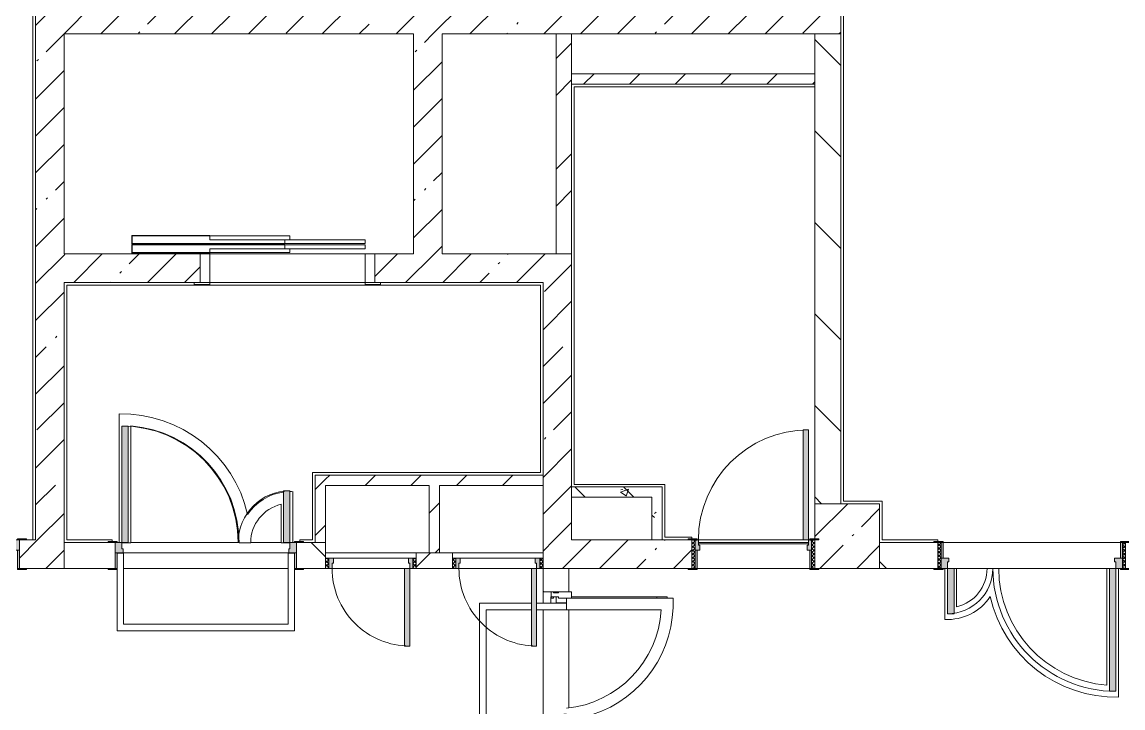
# Model space of a CAD drawing. Header units: millimetres. Extents: x 957 to 217451, y -8553 to 29000.
# Drawn here: x 184916 to 193421, y 12321 to 17623 of the extents above; entities that cross this region are included whole.
import ezdxf

# ---------------------------------------------------------------- set-up
doc = ezdxf.new("R2010")
doc.units = ezdxf.units.MM
for name, color, linetype, lineweight, true_color in [('A-DETL-GENF-5', 7, 'Continuous', 5, 0xaaaaaa), ('A-DOOR-3', 7, 'Continuous', 5, 0xaaaaaa), ('A-DOOR-4', 7, 'Continuous', 5, 0xe2e2e2), ('A-DOOR-FRAM-3', 7, 'Continuous', 5, 0xe2e2e2), ('A-DOOR-FRAM-4', 7, 'Continuous', 5, 0xaaaaaa), ('A-FLOR-2', 7, 'Continuous', 5, 0xaaaaaa), ('I-WALL-4', 7, 'Continuous', 5, 0x787878)]:
    doc.layers.add(name, color=color, linetype=linetype, lineweight=lineweight, true_color=true_color)
for name, color, linetype, lineweight in [('A-GLAZ-CWMG-2', 7, 'Continuous', 5), ('A-WALL', 7, 'Continuous', 9), ('I-WALL-2', 7, 'Continuous', 5), ('S-COLS-2', 7, 'Continuous', 5)]:
    doc.layers.add(name, color=color, linetype=linetype, lineweight=lineweight)
pattern_1 = [(45, (90440.88, 0), (-285.1231, 285.1231), []), (45, (90726, 0), (-285.1231, 285.1231), [504.031, -100.806, 16.764, -84.042])]
pattern_2 = [(45, (90440.9, 0), (-427.6843, 427.6843), []), (45, (90726, 0), (-427.6843, 427.6843), [])]
pattern_3 = [(135, (90440.9, 0), (-353.5534, -353.5534), [])]
pattern_4 = [(45, (90440.88, 0), (-176.7767, 176.7767), [])]
pattern_5 = [(135, (90440.9, 0), (-377.1708, -377.1708), [533.4, -88.9, 17.78, -88.9]), (135, (90440.9, 376.94), (-377.1708, -377.1708), []), (50, (90440.9, 0), (637.6445, -55.7866), [66.675, -733.425]), (355, (90440.9, 0), (-123.3494, 668.699), [53.34, -586.74]), (100.451, (90494, -4.65), (514.299, 612.908), [56.665, -623.315]), (46.184, (90440.9, 177.8), (948.7764, -147.1497), [100.012, -1100.137]), (96.636, (90519.9, 165.5), (830.909, 865.997), [84.998, -934.973]), (351.184, (90440.9, 177.8), (830.918, 865.988), [80.01, -880.11]), (21, (90529.8, 133.35), (530.6506, -357.9283), [66.675, -733.425]), (326, (90529.8, 133.35), (216.308, 644.6585), [53.34, -586.74]), (71.451, (90574, 103.5), (746.9596, 286.7243), [56.665, -623.315]), (37.5, (90440.88, 0), (10.81053, 295.9426), [16.764, -562.864, 16.764, -578.866, -588.962]), (37.5, (90440.88, 0), (10.81053, 295.9426), [-1175.258, 16.764, -572.198]), (7.5, (90440.88, 0), (233.8692, 350.6318), [16.764, -322.834, 16.764, -549.529, -224.472]), (7.5, (90440.88, 0), (233.8692, 350.6318), [-905.891, 16.764, -207.708]), (327.5, (90242.63, 0), (474.5678, -20.0513), [16.764, -205.486, 16.764, -676.656, -920.115]), (327.5, (90242.63, 0), (474.5678, -20.0513), [-915.67, 16.764, -903.351]), (317.5, (90153.73, 0), (518.4522, 88.9934), [16.764, -272.161, 16.764, -443.738, -653.415]), (317.5, (90153.73, 0), (518.4522, 88.9934), [-749.427, 16.764, -636.651])]
pattern_6 = [(135, (1951.41, 124.685), (-14.14214, -14.14214), []), (225, (1951.41, 124.685), (14.14214, -14.14214), [])]
pattern_7 = [(45, (-171.384, 124.685), (-14.1421, 14.1421), []), (135, (-171.384, 124.685), (-14.1421, -14.1421), [])]

# ---------------------------------------------------------------- blocks, each defined once
blk = doc.blocks.new('110_Дверь_СКБ_2Ст - Д-1_л_Лестничная клетка EIS60 2-32142534-3_2_1_птичка')
at = {"layer": 'A-DOOR-4'}
for points in [[(662.5, 110), (662.5, 1010), (612.5, 1010), (612.5, 110)], [(-637.5, 110), (-587.5, 110), (-587.5, 510), (-637.5, 510), (-637.5, 185.8)], [(712.5, -110), (712.5, 30), (697.5, 24.8), (697.5, -110)]]:
    blk.add_hatch(color=256, dxfattribs=at).paths.add_polyline_path(points)
h = blk.add_hatch(color=256, dxfattribs=at)
h.paths.add_polyline_path([(697.5, 30), (712.5, 30), (712.5, 110), (662.5, 109.6), (662.5, 60), (652.5, 60), (652.5, 30), (697.2, 30)])
h.paths.add_polyline_path([(-627.5, 30), (-627.5, 60), (-637.5, 60), (-637.5, 110), (-687.5, 109.6), (-687.5, 30), (-637.5, 30)])
at = {"layer": 'A-DOOR-FRAM-3'}
for points in [[(-688.9, 110), (-672.5, 110), (-672.5, 118), (-742.5, 118), (-742.5, 110), (-692.5, 110)], [(712.5, 110), (767.5, 110), (767.5, 118), (697.5, 118), (697.5, 110)], [(-687.5, -110), (-672.5, -110), (-672.8, 30), (-687.5, 24.8), (-687.5, -106.2)], [(-723.4, -118), (-672.5, -118), (-672.8, -110), (-742.5, -110), (-742.5, -118)], [(712.5, -118), (767.5, -118), (767.5, -110), (697.5, -110), (697.5, -118), (708, -118)]]:
    blk.add_hatch(color=256, dxfattribs=at).paths.add_polyline_path(points)
at = {"layer": 'A-DOOR-3'}
for p, q in [((662.5, 1010), (612.5, 1010)), ((612.5, 1010), (612.5, 110)), ((662.5, 110), (662.5, 1010)), ((-637.5, 510), (-637.5, 110)), ((-587.5, 510), (-637.5, 510)), ((-587.5, 110), (-587.5, 510)), ((-637.5, 110), (-587.5, 110)), ((612.5, 110), (662.5, 110))]:
    blk.add_line(p, q, dxfattribs=at)
for centre, radius, start, end in [((662.5, 110), 900, 90, 180), ((-637.5, 110), 400, 360, 90)]:
    blk.add_arc(centre, radius, start, end, dxfattribs=at)
at = {"layer": 'A-DOOR-FRAM-4'}
for p, q in [((-672.5, 118), (-742.5, 118)), ((-742.5, 118), (-742.5, 110)), ((-742.5, 110), (-672.5, 110)), ((-637.5, 110), (-687.5, 110)), ((-687.5, 110), (-687.5, 30)), ((-672.5, 110), (-672.5, 118)), ((-637.5, 60), (-637.5, 110)), ((662.5, 110), (662.5, 60)), ((712.5, 110), (662.5, 110)), ((767.5, 118), (697.5, 118)), ((697.5, 118), (697.5, 110)), ((697.5, 110), (767.5, 110)), ((712.5, 30), (712.5, 110)), ((767.5, 110), (767.5, 118)), ((-687.5, 30), (-627.5, 30)), ((-672.5, 30), (-687.5, 30)), ((-687.5, 30), (-687.5, -110)), ((-672.5, -110), (-672.5, 30)), ((-627.5, 60), (-637.5, 60)), ((-627.5, 30), (-627.5, 60)), ((662.5, 60), (652.5, 60)), ((652.5, 60), (652.5, 30)), ((652.5, 30), (712.5, 30)), ((712.5, 30), (697.5, 30)), ((697.5, 30), (697.5, -110)), ((712.5, -110), (712.5, 30)), ((-672.5, -110), (-742.5, -110)), ((-742.5, -110), (-742.5, -118)), ((-742.5, -118), (-672.5, -118)), ((-687.5, -110), (-672.5, -110)), ((-672.5, -118), (-672.5, -110)), ((697.5, -110), (712.5, -110)), ((767.5, -110), (697.5, -110)), ((697.5, -110), (697.5, -118)), ((697.5, -118), (767.5, -118)), ((767.5, -118), (767.5, -110))]:
    blk.add_line(p, q, dxfattribs=at)
blk = doc.blocks.new('110_Дверь_СКБ_2Ст - Д-3а 1450x2100h_Лестничная клетка из коридора-32352288-3_2_1_птичка')
at = {"layer": 'A-DOOR-4'}
for points in [[(-587.5, 100), (-587.5, 1000), (-637.5, 1000), (-637.5, 100)], [(662.5, 100), (662.5, 500), (612.5, 500), (612.5, 100)], [(697.5, -100), (712.5, -100), (712.5, 20), (697.5, 18.4), (697.5, -98.6)]]:
    blk.add_hatch(color=256, dxfattribs=at).paths.add_polyline_path(points)
h = blk.add_hatch(color=256, dxfattribs=at)
h.paths.add_polyline_path([(-687.5, 20), (-627.5, 20), (-627.5, 50), (-637.5, 50), (-637.5, 100), (-687.5, 98.4), (-687.5, 34.8)])
h.paths.add_polyline_path([(712.5, 20), (712.5, 100), (662.5, 98.4), (662.5, 50), (652.5, 50), (652.5, 20), (697.4, 20)])
at = {"layer": 'A-DOOR-FRAM-3'}
for points in [[(-687.5, 100), (-672.5, 100), (-672.5, 108), (-742.5, 108), (-742.5, 100), (-712.5, 100)], [(712.5, 100), (767.5, 100), (767.5, 108), (697.5, 108), (697.5, 100)], [(-672.6, -100), (-672.5, -100), (-672.6, 20), (-687.5, 18.4), (-687.5, -100)], [(-678.9, -108), (-672.5, -108), (-672.6, -100), (-742.5, -100), (-742.5, -108), (-681.1, -108)], [(718.3, -108), (767.5, -105.1), (767.5, -100), (697.5, -100), (697.5, -108), (715.7, -108)]]:
    blk.add_hatch(color=256, dxfattribs=at).paths.add_polyline_path(points)
at = {"layer": 'A-DOOR-3'}
for p, q in [((-637.5, 1000), (-637.5, 100)), ((-587.5, 1000), (-637.5, 1000)), ((-587.5, 100), (-587.5, 1000)), ((662.5, 500), (612.5, 500)), ((612.5, 500), (612.5, 100)), ((662.5, 100), (662.5, 500)), ((-637.5, 100), (-587.5, 100)), ((612.5, 100), (662.5, 100))]:
    blk.add_line(p, q, dxfattribs=at)
for centre, radius, start, end in [((-637.5, 100), 900, 0, 90), ((662.5, 100), 400, 90, 180)]:
    blk.add_arc(centre, radius, start, end, dxfattribs=at)
at = {"layer": 'A-DOOR-FRAM-4'}
for p, q in [((-672.5, 108), (-742.5, 108)), ((-742.5, 108), (-742.5, 100)), ((-742.5, 100), (-672.5, 100)), ((-637.5, 100), (-687.5, 100)), ((-687.5, 100), (-687.5, 20)), ((-672.5, 100), (-672.5, 108)), ((-637.5, 50), (-637.5, 100)), ((662.5, 100), (662.5, 50)), ((712.5, 100), (662.5, 100)), ((767.5, 108), (697.5, 108)), ((697.5, 108), (697.5, 100)), ((697.5, 100), (767.5, 100)), ((712.5, 20), (712.5, 100)), ((767.5, 100), (767.5, 108)), ((-687.5, 20), (-627.5, 20)), ((-672.5, 20), (-687.5, 20)), ((-687.5, 20), (-687.5, -100)), ((-672.5, -100), (-672.5, 20)), ((-627.5, 50), (-637.5, 50)), ((-627.5, 20), (-627.5, 50)), ((662.5, 50), (652.5, 50)), ((652.5, 50), (652.5, 20)), ((652.5, 20), (712.5, 20)), ((712.5, 20), (697.5, 20)), ((697.5, 20), (697.5, -100)), ((712.5, -100), (712.5, 20)), ((-672.5, -100), (-742.5, -100)), ((-742.5, -100), (-742.5, -108)), ((-742.5, -108), (-672.5, -108)), ((-687.5, -100), (-672.5, -100)), ((-672.5, -108), (-672.5, -100)), ((697.5, -100), (712.5, -100)), ((767.5, -100), (697.5, -100)), ((697.5, -100), (697.5, -108)), ((697.5, -108), (767.5, -108)), ((767.5, -108), (767.5, -100))]:
    blk.add_line(p, q, dxfattribs=at)
blk = doc.blocks.new('110_Дверь_СКБ_1Ст_Внутренняя1 - Д-8_п_ 950x2100h_охрана 2-32352576-3_2_1_птичка')
at = {"layer": 'A-DOOR-3'}
h = blk.add_hatch(dxfattribs=at)
h.set_pattern_fill('FP_74', color=256, style=0, pattern_type=2)
h.set_pattern_definition([(135, (1826.41, 174.685), (-14.14214, -14.14214), []), (225, (1826.41, 174.685), (14.14214, -14.14214), [])])
h.paths.add_polyline_path([(462.5, -110), (487.5, -110), (487.5, 110), (462.5, 110), (462.5, 24.8)])
at = {"layer": 'A-DOOR-4'}
h = blk.add_hatch(color=256, dxfattribs=at)
h.paths.add_polyline_path([(-422.5, 30), (-402.5, 30), (-402.5, 70), (-412.5, 70), (-412.5, 110), (-437.5, 110), (-437.5, 30)])
h.paths.add_polyline_path([(447.5, 30), (462.5, 30), (462.5, 110), (437.5, 109.3), (437.5, 70), (427.5, 70), (427.5, 30), (437.5, 30)])
at = {"layer": 'A-DOOR-FRAM-3'}
for points in [[(435.7, 110), (437.5, 110), (437.5, 960), (397.5, 960), (397.5, 110)], [(-492.5, 110), (-422.5, 110), (-422.5, 118), (-492.5, 118)], [(462.5, 110), (517.5, 110), (517.5, 118), (447.5, 118), (447.5, 110)], [(-422.5, -110), (-422.5, 30), (-437.5, 24.8), (-437.5, -110)], [(447.5, -110), (462.5, -110), (462.5, 30), (447.5, 24.8)], [(-482.1, -118), (-422.5, -118), (-422.5, -110), (-492.5, -110), (-492.5, -118)], [(488.3, -118), (517.5, -118), (517.5, -110), (447.5, -110), (447.5, -118), (487.5, -118)]]:
    blk.add_hatch(color=256, dxfattribs=at).paths.add_polyline_path(points)
at = {"layer": 'A-DOOR-FRAM-4'}
h = blk.add_hatch(dxfattribs=at)
h.set_pattern_fill('FP_75', color=256, style=0, pattern_type=2)
h.set_pattern_definition([(45, (-296.384, 174.685), (-14.1421, 14.1421), []), (135, (-296.384, 174.685), (-14.1421, -14.1421), [])])
h.paths.add_polyline_path([(-462.5, -110), (-437.5, -110), (-437.5, 110), (-462.5, 110), (-462.5, 24.8)])
at = {"layer": 'A-DOOR-3'}
for p, q in [((437.5, 960), (397.5, 960)), ((397.5, 960), (397.5, 110)), ((437.5, 110), (437.5, 960)), ((397.5, 110), (437.5, 110))]:
    blk.add_line(p, q, dxfattribs=at)
blk.add_arc((437.5, 110), 850, 90, 180, dxfattribs=at)
at = {"layer": 'A-DOOR-FRAM-4'}
for p, q in [((-422.5, 118), (-492.5, 118)), ((-492.5, 118), (-492.5, 110)), ((-492.5, 110), (-422.5, 110)), ((-437.5, 110), (-462.5, 110)), ((-462.5, 110), (-462.5, -110)), ((-412.5, 110), (-437.5, 110)), ((-437.5, 110), (-437.5, 30)), ((-437.5, -110), (-437.5, 110)), ((-422.5, 110), (-437.5, 110)), ((-437.5, 110), (-437.5, 109)), ((-437.5, 109), (-422.5, 109)), ((-422.5, 110), (-422.5, 118)), ((-422.5, 109), (-422.5, 110)), ((-412.5, 70), (-412.5, 110)), ((437.5, 110), (437.5, 70)), ((462.5, 110), (437.5, 110)), ((517.5, 118), (447.5, 118)), ((447.5, 118), (447.5, 110)), ((462.5, 110), (447.5, 110)), ((447.5, 110), (447.5, 109)), ((447.5, 110), (517.5, 110)), ((447.5, 109), (462.5, 109)), ((462.5, 30), (462.5, 110)), ((487.5, 110), (462.5, 110)), ((462.5, 110), (462.5, -110)), ((462.5, 109), (462.5, 110)), ((487.5, -110), (487.5, 110)), ((517.5, 110), (517.5, 118)), ((-437.5, 30), (-402.5, 30)), ((-422.5, 30), (-437.5, 30)), ((-437.5, 30), (-437.5, -110)), ((-422.5, -110), (-422.5, 30)), ((-402.5, 70), (-412.5, 70)), ((-402.5, 30), (-402.5, 70)), ((437.5, 70), (427.5, 70)), ((427.5, 70), (427.5, 30)), ((427.5, 30), (462.5, 30)), ((462.5, 30), (447.5, 30)), ((447.5, 30), (447.5, -110)), ((462.5, -110), (462.5, 30)), ((-422.5, -110), (-492.5, -110)), ((-492.5, -110), (-492.5, -118)), ((-492.5, -118), (-422.5, -118)), ((-462.5, -110), (-437.5, -110)), ((-437.5, -110), (-422.5, -110)), ((-422.5, -118), (-422.5, -110)), ((447.5, -110), (462.5, -110)), ((517.5, -110), (447.5, -110)), ((447.5, -110), (447.5, -118)), ((447.5, -118), (517.5, -118)), ((462.5, -110), (487.5, -110)), ((517.5, -118), (517.5, -110))]:
    blk.add_line(p, q, dxfattribs=at)
blk = doc.blocks.new('110_Дверь_СКБ_2Ст - Д-6_л__ ДОО_Дв_1450x2100h_Дверь из раздевальной в коридор-32357677-3_2_1_птичка')
at = {"layer": 'A-DOOR-3'}
h = blk.add_hatch(dxfattribs=at)
h.set_pattern_fill('FP_86', color=256, style=0, pattern_type=2)
h.set_pattern_definition([(135, (1576.41, 164.685), (-14.14214, -14.14214), []), (225, (1576.41, 164.685), (14.14214, -14.14214), [])])
h.paths.add_polyline_path([(712.5, 100), (712.5, -100), (737.5, -100), (737.5, 100)])
at = {"layer": 'A-DOOR-4'}
for points in [[(-637.5, 1050), (-637.5, 100), (-587.5, 100), (-587.5, 1050), (-614.3, 1050)], [(642.2, 450), (612.5, 450), (612.5, 100), (662.5, 100), (662.5, 450)]]:
    blk.add_hatch(color=256, dxfattribs=at).paths.add_polyline_path(points)
h = blk.add_hatch(color=256, dxfattribs=at)
h.paths.add_polyline_path([(672.8, 100), (662.5, 100), (662.5, 50), (652.5, 50), (652.5, 20), (712.5, 20), (712.5, 100), (683.3, 100)])
h.paths.add_polyline_path([(-657.9, 100), (-687.5, 96.2), (-687.5, 20), (-627.5, 20), (-627.5, 50), (-637.5, 50), (-637.5, 100)])
at = {"layer": 'A-DOOR-FRAM-3'}
for points in [[(-672.5, 108), (-742.5, 108), (-742.5, 100), (-672.5, 100)], [(767.5, 108), (697.5, 108), (697.5, 100), (767.5, 100)], [(-672.5, 20), (-687.5, 20), (-687.5, -100), (-672.5, -100), (-672.5, -34.8)], [(712.5, 20), (697.5, 20), (697.5, -100), (712.5, -100), (712.5, -34.8)], [(-742.5, -100), (-742.5, -108), (-672.5, -108), (-672.5, -100), (-712.5, -100)], [(712.5, -100), (697.5, -100), (697.5, -108), (767.5, -108), (767.5, -100), (737.5, -100)]]:
    blk.add_hatch(color=256, dxfattribs=at).paths.add_polyline_path(points)
at = {"layer": 'A-DOOR-FRAM-4'}
h = blk.add_hatch(dxfattribs=at)
h.set_pattern_fill('FP_87', color=256, style=0, pattern_type=2)
h.set_pattern_definition([(45, (-546.384, 164.685), (-14.1421, 14.1421), []), (135, (-546.384, 164.685), (-14.1421, -14.1421), [])])
h.paths.add_polyline_path([(-712.5, 100), (-712.5, -100), (-687.5, -100), (-687.5, 100)])
at = {"layer": 'A-DOOR-3'}
for p, q in [((-637.5, 1050), (-637.5, 100)), ((-587.5, 1050), (-637.5, 1050)), ((-587.5, 100), (-587.5, 1050)), ((662.5, 450), (612.5, 450)), ((612.5, 450), (612.5, 100)), ((662.5, 100), (662.5, 450)), ((-637.5, 100), (-587.5, 100)), ((612.5, 100), (662.5, 100))]:
    blk.add_line(p, q, dxfattribs=at)
for centre, radius, start, end in [((-637.5, 100), 950, 0, 90), ((662.5, 100), 350, 90, 180)]:
    blk.add_arc(centre, radius, start, end, dxfattribs=at)
at = {"layer": 'A-DOOR-FRAM-4'}
for p, q in [((-672.5, 108), (-742.5, 108)), ((-742.5, 108), (-742.5, 100)), ((-742.5, 100), (-672.5, 100)), ((-687.5, 100), (-712.5, 100)), ((-712.5, 100), (-712.5, -100)), ((-637.5, 100), (-687.5, 100)), ((-687.5, 100), (-687.5, 20)), ((-687.5, -100), (-687.5, 100)), ((-672.5, 100), (-672.5, 108)), ((-637.5, 50), (-637.5, 100)), ((662.5, 100), (662.5, 50)), ((712.5, 100), (662.5, 100)), ((767.5, 108), (697.5, 108)), ((697.5, 108), (697.5, 100)), ((697.5, 100), (767.5, 100)), ((712.5, 20), (712.5, 100)), ((737.5, 100), (712.5, 100)), ((712.5, 100), (712.5, -100)), ((737.5, -100), (737.5, 100)), ((767.5, 100), (767.5, 108)), ((-687.5, 20), (-627.5, 20)), ((-672.5, 20), (-687.5, 20)), ((-687.5, 20), (-687.5, -100)), ((-672.5, -100), (-672.5, 20)), ((-627.5, 50), (-637.5, 50)), ((-627.5, 20), (-627.5, 50)), ((662.5, 50), (652.5, 50)), ((652.5, 50), (652.5, 20)), ((652.5, 20), (712.5, 20)), ((712.5, 20), (697.5, 20)), ((697.5, 20), (697.5, -100)), ((712.5, -100), (712.5, 20)), ((-672.5, -100), (-742.5, -100)), ((-742.5, -100), (-742.5, -108)), ((-742.5, -108), (-672.5, -108)), ((-712.5, -100), (-687.5, -100)), ((-687.5, -100), (-672.5, -100)), ((-672.5, -108), (-672.5, -100)), ((697.5, -100), (712.5, -100)), ((767.5, -100), (697.5, -100)), ((697.5, -100), (697.5, -108)), ((697.5, -108), (767.5, -108)), ((712.5, -100), (737.5, -100)), ((767.5, -108), (767.5, -100))]:
    blk.add_line(p, q, dxfattribs=at)
blk = doc.blocks.new('110_Дверь_СКБ_1Ст - д-18 700x2100h_Технический шкаф ЭОМ и СС-V250-3_2_1_птичка')
at = {"layer": 'A-DOOR-3'}
h = blk.add_hatch(dxfattribs=at)
h.set_pattern_fill('FP_94', color=256, style=0, pattern_type=2)
h.set_pattern_definition(pattern_6)
h.paths.add_polyline_path([(337.5, 60), (337.5, -20), (362.5, -20), (362.5, 60)])
at = {"layer": 'A-DOOR-4'}
h = blk.add_hatch(color=256, dxfattribs=at)
h.paths.add_polyline_path([(337.5, 60), (312.5, 60), (312.5, 20), (302.5, 20), (302.5, -20), (337.5, -20)])
h.paths.add_polyline_path([(-287.5, 60), (-312.5, 60), (-312.5, -20), (-277.5, -20), (-277.5, 20), (-287.5, 20)])
at = {"layer": 'A-DOOR-FRAM-3'}
blk.add_hatch(color=256, dxfattribs=at).paths.add_polyline_path([(-287.5, 660), (-287.5, 60), (-247.5, 60), (-251.7, 660)])
at = {"layer": 'A-DOOR-FRAM-4'}
h = blk.add_hatch(dxfattribs=at)
h.set_pattern_fill('FP_95', color=256, style=0, pattern_type=2)
h.set_pattern_definition(pattern_7)
h.paths.add_polyline_path([(-337.5, 60), (-337.5, -20), (-312.5, -20), (-312.5, 60)])
at = {"layer": 'A-DOOR-3'}
for p, q in [((-287.5, 660), (-287.5, 60)), ((-247.5, 660), (-287.5, 660)), ((-247.5, 60), (-247.5, 660)), ((-287.5, 60), (-247.5, 60))]:
    blk.add_line(p, q, dxfattribs=at)
blk.add_arc((-287.5, 60), 600, 360, 90, dxfattribs=at)
at = {"layer": 'A-DOOR-FRAM-4'}
for p, q in [((-312.5, 60), (-337.5, 60)), ((-337.5, 60), (-337.5, -20)), ((-287.5, 60), (-312.5, 60)), ((-312.5, 60), (-312.5, -20)), ((-312.5, -20), (-312.5, 60)), ((-287.5, 20), (-287.5, 60)), ((-277.5, 20), (-287.5, 20)), ((-277.5, -20), (-277.5, 20)), ((-247.5, 60), (312.5, 60)), ((312.5, 20), (302.5, 20)), ((302.5, 20), (302.5, -20)), ((312.5, 60), (312.5, 20)), ((337.5, 60), (312.5, 60)), ((337.5, -20), (337.5, 60)), ((362.5, 60), (337.5, 60)), ((337.5, 60), (337.5, -20)), ((362.5, -20), (362.5, 60)), ((-337.5, -20), (-312.5, -20)), ((-312.5, -20), (-277.5, -20)), ((302.5, -20), (-277.5, -20)), ((302.5, -20), (337.5, -20)), ((337.5, -20), (362.5, -20))]:
    blk.add_line(p, q, dxfattribs=at)
blk = doc.blocks.new('110_Дверь_СКБ_1Ст - д-18 700x2100h_Технический шкаф ЭОМ и СС-V251-3_2_1_птичка')
at = {"layer": 'A-DOOR-3'}
h = blk.add_hatch(dxfattribs=at)
h.set_pattern_fill('FP_94', color=256, style=0, pattern_type=2)
h.set_pattern_definition(pattern_6)
h.paths.add_polyline_path([(337.5, 60), (337.5, -20), (362.5, -20), (362.5, 60)])
at = {"layer": 'A-DOOR-4'}
h = blk.add_hatch(color=256, dxfattribs=at)
h.paths.add_polyline_path([(322.5, 60), (312.5, 60), (312.5, 20), (302.5, 20), (302.5, -20), (337.5, -20), (337.5, 60)])
h.paths.add_polyline_path([(-287.5, 60), (-312.5, 60), (-312.5, -20), (-277.5, -20), (-277.5, 20), (-287.5, 20)])
at = {"layer": 'A-DOOR-FRAM-3'}
blk.add_hatch(color=256, dxfattribs=at).paths.add_polyline_path([(-287.5, 660), (-287.5, 60), (-247.5, 60), (-247.5, 660)])
at = {"layer": 'A-DOOR-FRAM-4'}
h = blk.add_hatch(dxfattribs=at)
h.set_pattern_fill('FP_95', color=256, style=0, pattern_type=2)
h.set_pattern_definition(pattern_7)
h.paths.add_polyline_path([(-337.5, 60), (-337.5, -20), (-312.5, -20), (-312.5, 60)])
at = {"layer": 'A-DOOR-3'}
for p, q in [((-287.5, 660), (-287.5, 60)), ((-247.5, 660), (-287.5, 660)), ((-247.5, 60), (-247.5, 660)), ((-287.5, 60), (-247.5, 60))]:
    blk.add_line(p, q, dxfattribs=at)
blk.add_arc((-287.5, 60), 600, 360, 90, dxfattribs=at)
at = {"layer": 'A-DOOR-FRAM-4'}
for p, q in [((-312.5, 60), (-337.5, 60)), ((-337.5, 60), (-337.5, -20)), ((-287.5, 60), (-312.5, 60)), ((-312.5, 60), (-312.5, -20)), ((-312.5, -20), (-312.5, 60)), ((-287.5, 20), (-287.5, 60)), ((-277.5, 20), (-287.5, 20)), ((-277.5, -20), (-277.5, 20)), ((-247.5, 60), (312.5, 60)), ((312.5, 20), (302.5, 20)), ((302.5, 20), (302.5, -20)), ((312.5, 60), (312.5, 20)), ((337.5, 60), (312.5, 60)), ((337.5, -20), (337.5, 60)), ((362.5, 60), (337.5, 60)), ((337.5, 60), (337.5, -20)), ((362.5, -20), (362.5, 60)), ((-337.5, -20), (-312.5, -20)), ((-312.5, -20), (-277.5, -20)), ((302.5, -20), (-277.5, -20)), ((302.5, -20), (337.5, -20)), ((337.5, -20), (362.5, -20))]:
    blk.add_line(p, q, dxfattribs=at)
blk = doc.blocks.new('BSC_Колонна _Прямоугольная - 500х500-17857564-3_2_1_птичка')
at = {"layer": 'S-COLS-2'}
h = blk.add_hatch(dxfattribs=at)
h.set_pattern_fill('FP_116', color=256, style=0, pattern_type=2)
h.set_pattern_definition([(45, (-100850, -13650), (-285.1231, 285.1231), []), (45, (-100564.88, -13650), (-285.1231, 285.1231), [504.031, -100.806, 16.764, -84.042])])
h.paths.add_polyline_path([(-250, -250), (250, -250), (250, 250), (-250, 250), (-250, -22), (-220, -22), (-220, -30), (-250, -30), (-250, -115.2)])
for p, q in [((250, 250), (-250, 250)), ((-250, 250), (-250, -22)), ((250, -250), (250, 250)), ((-220, -250), (250, -250))]:
    blk.add_line(p, q, dxfattribs=at)
blk = doc.blocks.new('DOR_Дверь лифта - 1350х2050h-19118285-3_2_1_птичка')
at = {"layer": 'A-DOOR-3'}
for p, q in [((-600, 125), (-720, 125)), ((-720, 125), (-720, 110)), ((-720, 110), (-600, 110)), ((-675, 110), (-675, -110)), ((-600, 110), (-675, 110)), ((-600, 110), (-600, 125)), ((600, 110), (-600, 110)), ((-600, 110), (-600, -110)), ((720, 125), (600, 125)), ((600, 125), (600, 110)), ((600, -110), (600, 110)), ((675, 110), (600, 110)), ((600, 110), (720, 110)), ((675, -110), (675, 110)), ((720, 110), (720, 125)), ((-675, -110), (-600, -110)), ((-600, -110), (600, -110)), ((-600, -150), (-600, -180)), ((20, -150), (-600, -150)), ((-20, -120), (-20, -150)), ((600, -120), (-20, -120)), ((-20, -150), (600, -150)), ((20, -180), (20, -150)), ((600, -110), (675, -110)), ((600, -150), (600, -120)), ((-600, -180), (20, -180)), ((-600, -190), (-600, -220)), ((20, -190), (-600, -190)), ((-600, -220), (20, -220)), ((-20, -220), (-20, -250)), ((600, -220), (-20, -220)), ((-20, -250), (600, -250)), ((20, -220), (20, -190)), ((600, -250), (600, -220))]:
    blk.add_line(p, q, dxfattribs=at)
at = {"layer": 'A-DOOR-FRAM-4'}
for p, q in [((600, -117), (600, -120)), ((1203, -117), (600, -117)), ((600, -120), (1200, -120)), ((1200, -120), (1200, -180)), ((1203, -183), (1203, -117)), ((1200, -180), (20, -180)), ((20, -180), (20, -183)), ((20, -183), (1203, -183)), ((1203, -187), (20, -187)), ((20, -187), (20, -190)), ((20, -190), (1200, -190)), ((600, -250), (600, -253)), ((1200, -250), (600, -250)), ((600, -253), (1203, -253)), ((1200, -190), (1200, -250)), ((1203, -253), (1203, -187))]:
    blk.add_line(p, q, dxfattribs=at)
blk = doc.blocks.new('Дверь_Витражная_остекление_ - ВВ-7 остекление-32356329-3_2_1_птичка')
at = {"layer": 'A-DETL-GENF-5'}
for p, q in [((-815, -20), (-860, -20)), ((-860, -96), (-860, -20)), ((-815, -20), (-860, -20)), ((-860, -20), (-860, -96)), ((865, -100), (865, -20)), ((865, -20), (865, -100)), ((910, -880), (910, -140)), ((910, -880), (910, -140)), ((910, -800), (900, -800)), ((910, -880), (900, -880)), ((900, -880), (910, -880))]:
    blk.add_line(p, q, dxfattribs=at)
at = {"layer": 'A-DOOR-3'}
for p, q in [((-910, 20), (-860, 20)), ((-910, -20), (-910, 20)), ((-860, 20), (-860, -20)), ((860, 20), (910, 20)), ((860, -20), (860, 20)), ((910, 20), (910, -20)), ((-860, -20), (-910, -20)), ((-860, -96), (-860, -20)), ((910, -20), (860, -20))]:
    blk.add_line(p, q, dxfattribs=at)
for centre, start, end in [((-860, -20), 354.58147, 0), ((860, -20), 180, 185.41853)]:
    blk.add_arc(centre, 860, start, end, dxfattribs=at)
blk = doc.blocks.new('Прямоугольный импост - Импост структурный с накладкой - 160мм Темный-32348142-3_2_1_птичка')
at = {"layer": 'A-GLAZ-CWMG-2'}
for p, q in [((0, 17), (-50, 17)), ((-50, 17), (-50, 0)), ((-50, 0), (-40, 0)), ((-40, 0), (-40, -40)), ((-10, -40), (-10, 0)), ((-10, 0), (0, 0)), ((0, 0), (0, 17)), ((-40, -40), (-50, -40)), ((-50, -40), (-50, -140)), ((0, -40), (-10, -40)), ((0, -140), (0, -40)), ((-50, -140), (0, -140))]:
    blk.add_line(p, q, dxfattribs=at)

msp = doc.modelspace()

# ---------------------------------------------------------------- hatches: boundary and pattern name
at = {"layer": 'I-WALL-2'}
h = msp.add_hatch(dxfattribs=at)
h.set_pattern_fill('FP_57', color=256, style=0, pattern_type=2)
h.set_pattern_definition(pattern_1)
h.paths.add_polyline_path([(191020.9, 17530), (191240.9, 17530), (191240.9, 21400), (191020.9, 21400), (191020.9, 17598.4)])
h = msp.add_hatch(dxfattribs=at)
h.set_pattern_fill('FP_57', color=256, style=0, pattern_type=2)
h.set_pattern_definition(pattern_1)
h.paths.add_polyline_path([(185240.9, 13620), (185240.9, 17750), (185020.9, 17750), (185020.9, 13620), (185115.2, 13620)])
h = msp.add_hatch(dxfattribs=at)
h.set_pattern_fill('FP_57', color=256, style=0, pattern_type=2)
h.set_pattern_definition(pattern_1)
h.paths.add_polyline_path([(191020.9, 17530), (191020.9, 17750), (185240.9, 17750), (185240.9, 17530), (190973.9, 17530)])
h = msp.add_hatch(dxfattribs=at)
h.set_pattern_fill('FP_57', color=256, style=0, pattern_type=2)
h.set_pattern_definition(pattern_1)
h.paths.add_polyline_path([(188160.9, 15830), (188160.9, 17530), (187940.9, 17530), (187940.9, 15830)])
h = msp.add_hatch(dxfattribs=at)
h.set_pattern_fill('FP_79', color=256, style=0, pattern_type=2)
h.set_pattern_definition(pattern_2)
h.paths.add_polyline_path([(189040.9, 15830), (189160.9, 15830), (189160.9, 17530), (189040.9, 17530), (189040.9, 15848.6)])
h = msp.add_hatch(dxfattribs=at)
h.set_pattern_fill('FP_61', color=256, style=0, pattern_type=2)
h.set_pattern_definition(pattern_3)
h.paths.add_polyline_path([(191040.9, 13900), (191240.9, 13900), (191240.9, 17530), (191040.9, 17530), (191040.9, 14691.7)])
h = msp.add_hatch(dxfattribs=at)
h.set_pattern_fill('FP_62', color=256, style=0, pattern_type=2)
h.set_pattern_definition(pattern_4)
h.paths.add_polyline_path([(190708.3, 17142.8), (191040.9, 17142.8), (191040.9, 17222.8), (189160.9, 17222.8), (189160.9, 17142.8), (190697.6, 17142.8)])
h = msp.add_hatch(dxfattribs=at)
h.set_pattern_fill('FP_57', color=256, style=0, pattern_type=2)
h.set_pattern_definition(pattern_1)
h.paths.add_polyline_path([(185240.9, 15610), (186290.9, 15610), (186290.9, 15830), (185240.9, 15830)])
h.paths.add_polyline_path([(188326.7, 15610), (188940.9, 15610), (188940.9, 15830), (187640.9, 15830), (187640.9, 15610), (188160.9, 15610)])
h = msp.add_hatch(dxfattribs=at)
h.set_pattern_fill('FP_57', color=256, style=0, pattern_type=2)
h.set_pattern_definition(pattern_1)
h.paths.add_polyline_path([(189160.9, 13620), (189160.9, 15830), (188940.9, 15830), (188940.9, 13620)])
h = msp.add_hatch(dxfattribs=at)
h.set_pattern_fill('FP_62', color=256, style=0, pattern_type=2)
h.set_pattern_definition(pattern_4)
h.paths.add_polyline_path([(187260.9, 13600), (187260.9, 14120), (187180.9, 14120), (187180.9, 13600)])
h = msp.add_hatch(dxfattribs=at)
h.set_pattern_fill('FP_62', color=256, style=0, pattern_type=2)
h.set_pattern_definition(pattern_4)
h.paths.add_polyline_path([(188326.7, 14040), (188940.9, 14040), (188940.9, 14120), (187260.9, 14120), (187260.9, 14040), (188140.9, 14040)])
h = msp.add_hatch(dxfattribs=at)
h.set_pattern_fill('FP_62', color=256, style=0, pattern_type=2)
h.set_pattern_definition(pattern_4)
h.paths.add_polyline_path([(188060.9, 13520), (188140.9, 13520), (188140.9, 14040), (188060.9, 14040), (188060.9, 13534.8)])
h = msp.add_hatch(dxfattribs=at)
h.set_pattern_fill('FP_57', color=256, style=0, pattern_type=2)
h.set_pattern_definition(pattern_1)
h.paths.add_polyline_path([(185240.9, 13400), (185240.9, 13620), (184895.9, 13620), (184895.9, 13400), (185102.7, 13400)])
h.paths.add_polyline_path([(183495.9, 13400), (183490.9, 13620), (183250.9, 13620), (183250.9, 13400), (183470.9, 13400)])
h = msp.add_hatch(dxfattribs=at)
h.set_pattern_fill('FP_57', color=256, style=0, pattern_type=2)
h.set_pattern_definition(pattern_1)
h.paths.add_polyline_path([(188940.9, 13400), (190090.9, 13400), (190090.9, 13620), (188940.9, 13620), (188940.9, 13480)])
h = msp.add_hatch(dxfattribs=at)
h.set_pattern_fill('FP_61', color=256, style=0, pattern_type=2)
h.set_pattern_definition(pattern_3)
h.paths.add_polyline_path([(185240.9, 13400), (185635.9, 13400), (185635.9, 13600), (185240.9, 13600), (185240.9, 13534.8)])
h.paths.add_polyline_path([(187260.9, 13400), (187260.9, 13600), (187035.9, 13600), (187035.9, 13400), (187090.9, 13400)])
h = msp.add_hatch(dxfattribs=at)
h.set_pattern_fill('FP_61', color=256, style=0, pattern_type=2)
h.set_pattern_definition(pattern_3)
h.paths.add_polyline_path([(210837.9, 13400), (211370.9, 13400), (211370.9, 13600), (209371.3, 13600), (209371.3, 13400), (210820.9, 13400)])
h.paths.add_polyline_path([(201490.9, 13400), (206040.9, 13400), (206040.9, 13600), (201490.9, 13600), (201490.9, 13534.8)])
h.paths.add_polyline_path([(200215.9, 13400), (200990.9, 13405), (200990.9, 13600), (200210.9, 13600), (200210.9, 13400)])
h.paths.add_polyline_path([(191540.9, 13400), (191990.9, 13400), (191990.9, 13600), (191540.9, 13600), (191540.9, 13534.8)])
h.paths.add_polyline_path([(198760.9, 13400), (198755.9, 13600), (193440.9, 13600), (193440.9, 13400), (198730.9, 13400)])
h.paths.add_polyline_path([(207921.3, 13400), (207921.3, 13600), (206540.9, 13600), (206540.9, 13400), (207891.3, 13400)])
h = msp.add_hatch(dxfattribs=at)
h.set_pattern_fill('FP_79', color=256, style=0, pattern_type=2)
h.set_pattern_definition(pattern_2)
h.paths.add_polyline_path([(188140.9, 13400), (188240.9, 13400), (188240.9, 13520), (187960.9, 13520), (187960.9, 13400), (188140.2, 13400)])
h = msp.add_hatch(dxfattribs=at)
h.set_pattern_fill('FP_61', color=256, style=0, pattern_type=2)
h.set_pattern_definition(pattern_3)
h.paths.add_polyline_path([(188940.9, 10600), (189140.9, 10600), (189140.9, 11320), (188940.9, 11320), (188940.9, 10613.7)])
h.paths.add_polyline_path([(188940.9, 13220), (189140.9, 13225), (189140.9, 13400), (188940.9, 13400), (188940.9, 13225)])
at = {"layer": 'I-WALL-4'}
h = msp.add_hatch(dxfattribs=at)
h.set_pattern_fill('FP_65', color=256, style=0, pattern_type=2)
h.set_pattern_definition(pattern_5)
h.paths.add_polyline_path([(189259, 13950), (189860.9, 13950), (189860.9, 14030), (189160.9, 14030), (189160.9, 13950), (189180.9, 13950)])
h = msp.add_hatch(dxfattribs=at)
h.set_pattern_fill('FP_65', color=256, style=0, pattern_type=2)
h.set_pattern_definition(pattern_5)
h.paths.add_polyline_path([(189780.9, 13620), (189860.9, 13620), (189860.9, 13950), (189780.9, 13950), (189780.9, 13640)])

# ---------------------------------------------------------------- linework, layer by layer
at = {"layer": 'A-FLOR-2'}
for p, q in [((191260.9, 21130), (191260.9, 13920)), ((184999.9, 13620), (184999.9, 17750)), ((189180.9, 17122.8), (189180.9, 14047.8)), ((191040.9, 17122.8), (189180.9, 17122.8)), ((188920.9, 15590), (185260.9, 15590)), ((185260.9, 15590), (185260.9, 13620)), ((188920.9, 14140), (188920.9, 15590)), ((185667.4, 14593.2), (185667.4, 13600)), ((185757.4, 13598.4), (185757.4, 14500.7)), ((187160.9, 13620), (187160.9, 14140)), ((187160.9, 14140), (188920.9, 14140)), ((189180.9, 14047.8), (189880.9, 14047.8)), ((189880.9, 14047.8), (189880.9, 13640)), ((187008.5, 13600), (187008.5, 13992.9)), ((186918.5, 13895.6), (186918.5, 13598.4)), ((191260.9, 13920), (191560.9, 13920)), ((191560.9, 13920), (191560.9, 13620)), ((185260.9, 13620), (185610.9, 13620)), ((185610.9, 13620), (185610.9, 13608)), ((187060.9, 13620), (187160.9, 13620)), ((187060.9, 13608), (187060.9, 13620)), ((189880.9, 13640), (190090.9, 13640)), ((190090.9, 13640), (190090.9, 13628)), ((191560.9, 13620), (191990.9, 13620)), ((191990.9, 13620), (191990.9, 13608)), ((185685.9, 13598.4), (185757.4, 13598.4)), ((186592.4, 13598.4), (186682.4, 13598.4)), ((186918.5, 13598.4), (186985.9, 13598.4)), ((190140.9, 13600), (190990.9, 13600)), ((190990.9, 13590.2), (190140.9, 13590.2)), ((185700.8, 13518.4), (185650.9, 13518.4)), ((185695.9, 13520), (186975.9, 13520)), ((185700.8, 12968.4), (185700.8, 13518.4)), ((187020.8, 13518.4), (186970.8, 13518.4)), ((186970.8, 13518.4), (186970.8, 12968.4)), ((187020.8, 12918.4), (187020.8, 13518.4)), ((185650.8, 13392), (185650.8, 12918.4)), ((192045.1, 13400), (192045.1, 13005.6)), ((192135.1, 13400), (192115.9, 13400)), ((192135.1, 13102.9), (192135.1, 13400)), ((192461.3, 13400), (192371.3, 13400)), ((193315.9, 13400), (193296.3, 13400)), ((193296.3, 13400), (193296.3, 12497.7)), ((193386.3, 12405.2), (193386.3, 13400)), ((188850.9, 13130), (188450.9, 13130)), ((188450.9, 13130), (188450.9, 11455)), ((189000.9, 13130), (188890.9, 13130)), ((189120.9, 13130), (189040.9, 13130)), ((189120.9, 13080), (189120.9, 13170)), ((189945, 13170), (189160.9, 13170)), ((188500.9, 11505), (188500.9, 13080)), ((188500.9, 13080), (188850.9, 13080)), ((188890.9, 13080), (189854.3, 13080)), ((186970.8, 12968.4), (185700.8, 12968.4)), ((185650.8, 12918.4), (187020.8, 12918.4))]:
    msp.add_line(p, q, dxfattribs=at)
for centre, radius, start, end in [((185687.4, 13598.4), 995, 12.67054, 91.1511), ((185687.4, 13598.4), 905, 0, 85.56313), ((186987.4, 13598.4), 395, 97.4974, 146.45952), ((186987.4, 13598.4), 395, 86.92799, 90.21838), ((186987.4, 13598.4), 305, 103.0427, 180), ((192066.3, 13400), 305, 283.0427, 360), ((193366.3, 13400), 905, 180, 265.56313), ((189040.9, 13130), 905, 288.14412, 2.53324), ((192066.3, 13400), 395, 266.92799, 326.45952), ((193366.3, 13400), 995, 192.67054, 271.1511), ((189040.9, 13130), 815, 275.6332, 356.48271)]:
    msp.add_arc(centre, radius, start, end, dxfattribs=at)
at = {"layer": 'A-WALL'}
for p, q in [((189160.9, 17222.8), (189160.9, 17142.8)), ((191040.9, 17142.8), (191040.9, 17222.8)), ((188940.9, 14040), (188940.9, 14120)), ((189160.9, 14030), (189160.9, 13950)), ((189780.9, 13620), (189860.9, 13620)), ((185240.9, 13400), (185240.9, 13600)), ((187180.9, 13600), (187260.9, 13600)), ((188060.9, 13520), (188140.9, 13520))]:
    msp.add_line(p, q, dxfattribs=at)
at = {"layer": 'I-WALL-2'}
for p, q in [((191240.9, 13900), (191240.9, 21400)), ((185020.9, 17750), (185020.9, 13620)), ((185240.9, 15830), (185240.9, 17530)), ((185240.9, 17530), (187940.9, 17530)), ((187940.9, 17530), (187940.9, 15830)), ((188160.9, 15830), (188160.9, 17530)), ((191240.9, 17530), (188160.9, 17530)), ((189040.9, 17530), (189040.9, 15830)), ((189160.9, 17222.8), (189160.9, 17530)), ((191040.9, 17530), (191040.9, 17222.8)), ((191040.9, 17222.8), (189160.9, 17222.8)), ((189160.9, 17142.8), (191040.9, 17142.8)), ((189160.9, 14030), (189160.9, 17142.8)), ((191040.9, 17142.8), (191040.9, 13900)), ((186290.9, 15830), (185240.9, 15830)), ((186290.9, 15610), (186290.9, 15830)), ((187940.9, 15830), (187640.9, 15830)), ((187640.9, 15830), (187640.9, 15610)), ((189160.9, 15830), (188160.9, 15830)), ((185240.9, 13600), (185240.9, 15610)), ((185240.9, 15610), (186290.9, 15610)), ((187640.9, 15610), (188940.9, 15610)), ((188940.9, 15610), (188940.9, 14120)), ((187180.9, 14120), (187180.9, 13600)), ((188940.9, 14120), (187180.9, 14120)), ((187260.9, 13480), (187260.9, 14040)), ((187260.9, 14040), (188060.9, 14040)), ((188060.9, 14040), (188060.9, 13520)), ((188140.9, 14040), (188940.9, 14040)), ((188140.9, 13520), (188140.9, 14040)), ((188940.9, 14040), (188940.9, 13480)), ((189860.9, 14030), (189160.9, 14030)), ((189160.9, 13950), (189780.9, 13950)), ((189160.9, 13620), (189160.9, 13950)), ((189780.9, 13950), (189780.9, 13620)), ((189860.9, 13620), (189860.9, 14030)), ((185020.9, 13620), (184950.9, 13620)), ((189780.9, 13620), (189160.9, 13620)), ((190060.9, 13620), (189860.9, 13620)), ((190140.9, 13620), (190950.9, 13620)), ((185580.9, 13600), (185240.9, 13600)), ((185757.4, 13600), (186592.3, 13600)), ((186682.5, 13600), (186918.5, 13600)), ((187180.9, 13600), (187090.9, 13600)), ((191960.9, 13600), (191540.9, 13600)), ((192030.9, 13600), (193400.9, 13600)), ((187260.9, 13520), (188060.9, 13520)), ((187960.9, 13520), (187960.9, 13480)), ((188140.9, 13520), (188940.9, 13520)), ((188240.9, 13480), (188240.9, 13520)), ((184950.9, 13400), (185580.9, 13400)), ((186970.8, 13400), (185700.8, 13400)), ((187090.9, 13400), (187260.9, 13400)), ((187960.9, 13400), (188240.9, 13400)), ((188940.9, 13400), (190060.9, 13400)), ((189140.9, 13400), (188940.9, 13400)), ((188940.9, 13400), (188940.9, 13130)), ((189140.9, 13220), (189140.9, 13400)), ((191000.9, 13400), (190130.9, 13400)), ((191540.9, 13400), (191960.9, 13400)), ((192371.3, 13400), (192135.1, 13400)), ((193296.3, 13400), (192461.3, 13400)), ((188940.9, 13220), (189140.9, 13220)), ((188940.9, 11505), (188940.9, 13080)), ((189140.9, 13080), (189140.9, 12322.1))]:
    msp.add_line(p, q, dxfattribs=at)

# ---------------------------------------------------------------- block references
at = {"layer": 'A-DOOR-3'}
for name, p, rotation in [('DOR_Дверь лифта - 1350х2050h-19118285-3_2_1_птичка', (186965.9, 15720), 180), ('110_Дверь_СКБ_2Ст - Д-6_л__ ДОО_Дв_1450x2100h_Дверь из раздевальной в коридор-32357677-3_2_1_птичка', (192728.4, 13500), 180), ('110_Дверь_СКБ_1Ст - д-18 700x2100h_Технический шкаф ЭОМ и СС-V251-3_2_1_птичка', (187623.4, 13460), 180), ('110_Дверь_СКБ_1Ст - д-18 700x2100h_Технический шкаф ЭОМ и СС-V250-3_2_1_птичка', (188603.4, 13460), 180), ('Дверь_Витражная_остекление_ - ВВ-7 остекление-32356329-3_2_1_птичка', (189020.9, 12270), 89.99999999999993)]:
    msp.add_blockref(name, p, dxfattribs=dict(at, rotation=rotation))
for name, p in [('110_Дверь_СКБ_2Ст - Д-1_л_Лестничная клетка EIS60 2-32142534-3_2_1_птичка', (184183.4, 13510)), ('110_Дверь_СКБ_2Ст - Д-3а 1450x2100h_Лестничная клетка из коридора-32352288-3_2_1_птичка', (186323.4, 13500)), ('110_Дверь_СКБ_1Ст_Внутренняя1 - Д-8_п_ 950x2100h_охрана 2-32352576-3_2_1_птичка', (190553.4, 13510))]:
    msp.add_blockref(name, p, dxfattribs=at)
at = {"layer": 'A-GLAZ-CWMG-2', "rotation": 89.99999999999993}
msp.add_blockref('Прямоугольный импост - Импост структурный с накладкой - 160мм Темный-32348142-3_2_1_птичка', (189020.9, 13220), dxfattribs=at)
at = {"layer": 'S-COLS-2'}
msp.add_blockref('BSC_Колонна _Прямоугольная - 500х500-17857564-3_2_1_птичка', (191290.9, 13650), dxfattribs=at)

doc.saveas('drawing.dxf')
